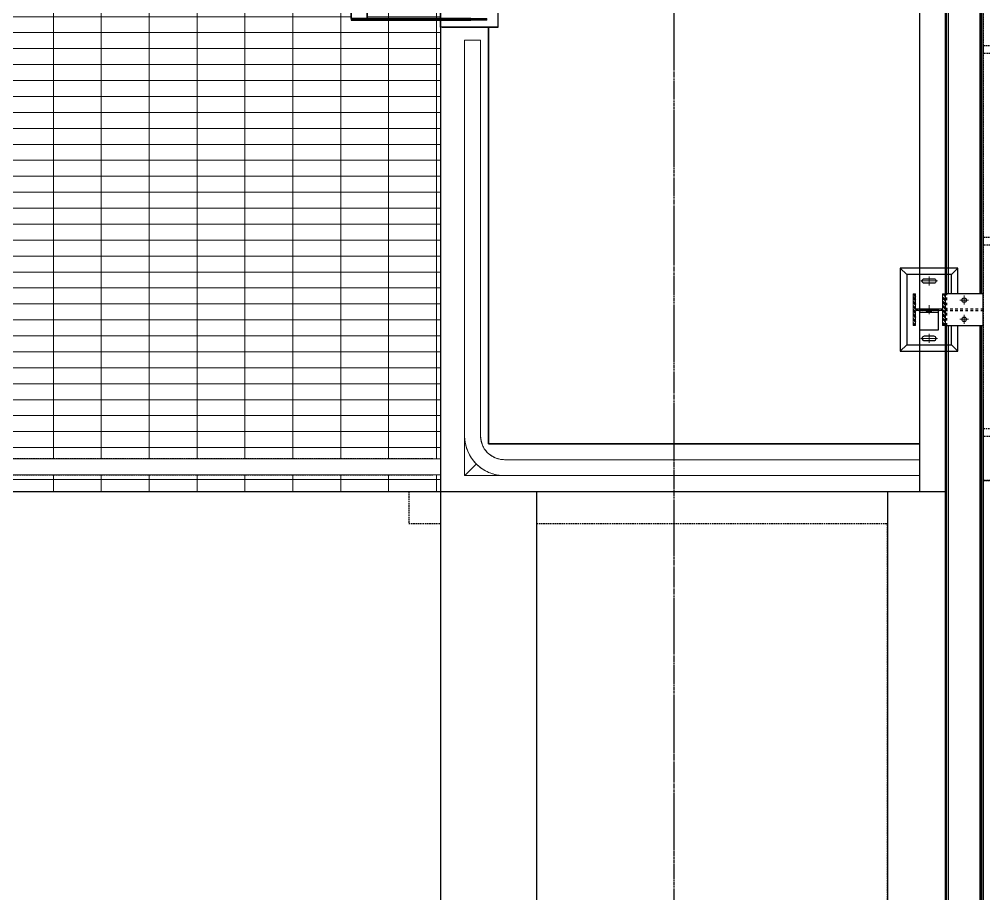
# Model space of a CAD drawing. Header units: millimetres. Extents: x -4391136 to -1798569, y -886572 to -291056.
# Drawn here: x -2545629 to -2542607, y -391711 to -388971 of the extents above; entities that cross this region are included whole.
import ezdxf
from ezdxf.enums import TextEntityAlignment as Align

# ---------------------------------------------------------------- set-up
doc = ezdxf.new("R2010")
doc.units = ezdxf.units.MM
doc.set_wipeout_variables(frame=1)
for name, pattern in [('CENTER', [50.8, 31.75, -6.35, 6.35, -6.35]), ('TA_GL_000.70000', [1.925, 0.7, -0.175, 0.175, -0.175, 0.7]), ('XKITLINE00', [0]), ('XKITLINE02', [4, 2, -2]), ('Xref-C-1-PP17-AR-2214-01-B$0$DPA_Grid _ Level 100', [10, 5.5, -1.6, 1.3, -1.6]), ('Xref-C-1-PP17-AR-2214-01-B$0$Hidden', [7.1438, 4.7625, -2.3813])]:
    doc.linetypes.add(name, pattern=pattern)
doc.layers.add('000 - 0_HIDE_OBJ_FRAMING_DEF_DIMS', color=7, linetype='Continuous', plot=False)
doc.layers.add('000 - STRUCTURE_STEEL_FRAMING_DEF_SUB', color=7, linetype='Continuous', plot=False)
for name, color, linetype in [('000 - 0_SYM_DWG_GRID-BUBBLE_MAIN_COLOR_1', 7, 'Continuous'), ('000 - 0_SYM_DWG_GRIDLINE_MAIN_COLOR_251', 7, 'Continuous'), ('000 - GRID', 7, 'CENTER'), ('000 - STRUCTURE_STEEL_ACCESORIES_HATCH_', 7, 'Continuous'), ('000 - STRUCTURE_STEEL_ACCESORIES_HIDDEN_', 7, 'Continuous'), ('000 - STRUCTURE_STEEL_ACCESORIES_MAIN_COLOR_1', 7, 'Continuous'), ('000 - STRUCTURE_STEEL_FRAMING_CUT_COLOR_4', 7, 'Continuous'), ('000 - STRUCTURE_STEEL_FRAMING_HIDDEN_', 7, 'Continuous'), ('000 - STRUCTURE_STEEL_FRAMING_SUB_COLOR_2', 7, 'Continuous'), ('000 - STRUCTURE_STEEL_FRAMING_WIPEOUT_', 7, 'Continuous'), ('010 - ASPG_FRAMING_MAIN_COLOR_1', 7, 'Continuous'), ('010 - ASPG_FRAMING_WIPEOUT_', 7, 'Continuous'), ('_PP-Dim', 7, 'Continuous'), ('Xref-C-1-PP17-AR-2214-01-B$0$A-DETL-MBND', 7, 'Xref-C-1-PP17-AR-2214-01-B$0$Hidden'), ('Xref-C-1-PP17-AR-2214-01-B$0$A-FLOR-E', 7, 'Continuous'), ('Xref-C-1-PP17-AR-2214-01-B$0$A-FLOR-HRAL', 7, 'Continuous'), ('Xref-C-1-PP17-AR-2214-01-B$0$A-FLOR-PATT', 7, 'Continuous'), ('Xref-C-1-PP17-AR-2214-01-B$0$A-GENM', 7, 'Continuous'), ('Xref-C-1-PP17-AR-2214-01-B$0$S-BEAM', 7, 'Continuous'), ('Xref-C-1-PP17-AR-2214-01-B$0$S-COLS', 7, 'Continuous'), ('Xref-C-1-PP17-AR-2214-01-B$0$S-COLS-E', 7, 'Continuous'), ('Xref-C-1-PP17-AR-2214-01-B$0$WALL-E', 7, 'Continuous')]:
    doc.layers.add(name, color=color, linetype=linetype)
doc.styles.add('Arial', font='arial.ttf', dxfattribs={"height": 1500})
doc.styles.add('TA', font='', dxfattribs={"height": 4.5})
doc.styles.get('TA').set_extended_font_data('Cordia New')

# ---------------------------------------------------------------- blocks, each defined once
blk = doc.blocks.new('*U1273')
at = {"layer": '000 - 0_SYM_DWG_GRIDLINE_MAIN_COLOR_251', "color": 7, "linetype": 'ByBlock', "ltscale": 5}
blk.add_line((20, 0), (-232, 0), dxfattribs=at)
at = {"color": 7, "style": 'TA', "flags": 1}
blk.add_attdef('LOCATION', (6, -6), '', height=4.5, rotation=270, dxfattribs=at)
at = {"layer": '000 - 0_SYM_DWG_GRID-BUBBLE_MAIN_COLOR_1', "color": 7, "style": 'Arial'}
blk.add_attdef('GRID-HEAD', text='', height=4, rotation=270, dxfattribs=at).set_placement((63.75, 0), align=Align.MIDDLE_CENTER)
blk = doc.blocks.new('W-1-PP17-ENT2_REV00_20260526-152343_LOPF_MAIN_DIMS')
at = {"layer": '000 - GRID', "color": 7, "linetype": 'TA_GL_000.70000', "xscale": 50.00000000000038, "yscale": 50.00000000000038, "zscale": 50.00000000000038, "rotation": 90}
blk.add_blockref('*U1273', (0, 0), dxfattribs=at)
blk = doc.blocks.new('Xref-C-1-PP17-AR-2214-01-B$0$Handrail Type - Handrail_Internal_-V70-ENTRANCE 2 - LOWER ROOF FLOOR PLAN01-flat-1')
at = {"layer": 'Xref-C-1-PP17-AR-2214-01-B$0$A-FLOR-HRAL', "color": 7, "lineweight": 9}
for p, q in [((-2733002.7, -495978.9), (-2733002.7, -495903.9)), ((-2732952.7, -495978.9), (-2732952.7, -495903.9)), ((-2733002.7, -497178.9), (-2733002.7, -495978.9)), ((-2732952.7, -497303.9), (-2732952.7, -495978.9)), ((-2734292.7, -497253.9), (-2734217.7, -497253.9)), ((-2734217.7, -497253.9), (-2733077.7, -497253.9)), ((-2734292.7, -497303.9), (-2734217.7, -497303.9)), ((-2734217.7, -497303.9), (-2732952.7, -497303.9))]:
    blk.add_line(p, q, dxfattribs=at)
blk = doc.blocks.new('Xref-C-1-PP17-AR-2214-01-B$0$Handrail Type - Handrail_Internal_-27241056-ENTRANCE 2 - LOWER ROOF FLOOR PLAN01-flat-1')
at = {"layer": 'Xref-C-1-PP17-AR-2214-01-B$0$A-FLOR-HRAL', "color": 7, "lineweight": 9}
for p, q in [((-2733002.7, -495903.9), (-2733002.7, -495978.9)), ((-2732952.7, -495978.9), (-2732952.7, -495903.9)), ((-2733002.7, -495978.9), (-2733002.7, -497178.9)), ((-2732952.7, -497303.9), (-2732952.7, -495978.9)), ((-2734217.7, -497253.9), (-2734292.7, -497253.9)), ((-2733077.7, -497253.9), (-2734217.7, -497253.9)), ((-2732953.6, -497303.1), (-2732990, -497266.7)), ((-2732990, -497266.7), (-2732978.2, -497278.5)), ((-2732977.7, -497278.9), (-2732953.6, -497303.1)), ((-2734292.7, -497303.9), (-2734217.7, -497303.9)), ((-2734217.7, -497303.9), (-2732952.7, -497303.9))]:
    blk.add_line(p, q, dxfattribs=at)
blk = doc.blocks.new('Xref-C-1-PP17-AR-2214-01-B$0$Handrail Type - Handrail_Internal_-27064389-ENTRANCE 2 - LOWER ROOF FLOOR PLAN01-flat-1')
at = {"layer": 'Xref-C-1-PP17-AR-2214-01-B$0$A-DETL-MBND', "color": 7}
for p, q in [((-2733004.9, -497403.9), (-2733004.9, -497478.9)), ((-2732954.9, -497478.9), (-2732954.9, -497403.9)), ((-2733004.9, -497478.9), (-2733004.9, -501848.9)), ((-2732954.9, -501848.9), (-2732954.9, -497478.9))]:
    blk.add_line(p, q, dxfattribs=at)
blk = doc.blocks.new('Xref-C-1-PP17-AR-2214-01-B$0$DPA_RF_LEDGE - Ledge-27910332-ENTRANCE 2 - LOWER ROOF FLOOR PLAN01-flat-1')
at = {"layer": 'Xref-C-1-PP17-AR-2214-01-B$0$A-DETL-MBND', "color": 7}
for p, q in [((-625, 200), (-625, 600)), ((-625, 600), (-625, 575)), ((-625, 600), (-622, 600)), ((-625, 600), (-622, 600)), ((-625, 575), (-625, 565)), ((-622, 575), (-622, 600)), ((-622, 600), (-622, 227)), ((-622, 227), (-622, 600)), ((-622, 600), (-622, 575)), ((-622, 600), (872, 600)), ((-622, 600), (872, 600)), ((-622, 578), (-622, 597)), ((-622, 597), (-622, 227)), ((-622, 555), (-622, 580)), ((-622, 580), (-622, 555)), ((-622, 578), (-622, 557)), ((-622, 557), (-622, 578)), ((-622, 562), (-622, 578)), ((-622, 565), (-622, 575)), ((-622, 575), (-622, 565)), ((872, 227), (872, 600)), ((872, 600), (872, 575)), ((872, 600), (875, 600)), ((872, 600), (875, 600)), ((872, 575), (872, 600)), ((872, 600), (872, 227)), ((872, 227), (872, 597)), ((872, 597), (872, 578)), ((872, 555), (872, 580)), ((872, 580), (872, 555)), ((872, 578), (872, 557)), ((872, 557), (872, 578)), ((872, 578), (872, 562)), ((872, 575), (872, 565)), ((872, 565), (872, 575)), ((875, 575), (875, 600)), ((875, 600), (875, 200)), ((875, 565), (875, 575)), ((-625, 565), (-625, 100)), ((-622, 227), (-622, 565)), ((-622, 565), (-622, 227)), ((-622, 227), (-622, 562)), ((872, 565), (872, 227)), ((872, 227), (872, 565)), ((872, 562), (872, 227)), ((875, 100), (875, 565)), ((-625, 100), (-625, 200)), ((875, 200), (875, 100)), ((-575, 125), (-487.5, 125)), ((-575, 125), (825, 125)), ((-487.5, 100), (-487.5, 150)), ((-487.5, 150), (-487.5, 125)), ((-462.5, 125), (-462.5, 150)), ((-462.5, 150), (-462.5, 100)), ((-462.5, 125), (112.5, 125)), ((112.5, 100), (112.5, 150)), ((112.5, 150), (112.5, 125)), ((137.5, 125), (137.5, 150)), ((137.5, 150), (137.5, 100)), ((137.5, 125), (712.5, 125)), ((712.5, 100.5), (712.5, 150)), ((712.5, 150), (712.5, 125)), ((737.5, 125), (737.5, 150)), ((737.5, 150), (737.5, 100)), ((737.5, 125), (825, 125)), ((-622, 100), (-625, 100)), ((-625, 100), (-622, 100)), ((620, 100), (-622, 100)), ((-622, 100), (620, 100)), ((-622, 100), (620, 100)), ((-622, 100), (620, 100)), ((-462.5, 100), (-487.5, 100)), ((-487.5, 100), (-462.5, 100)), ((137.5, 100), (112.5, 100)), ((112.5, 100), (137.5, 100)), ((737.5, 100), (720, 100)), ((720, 100), (737.5, 100)), ((872, 100), (720, 100)), ((720, 100), (872, 100)), ((720, 100), (872, 100)), ((720, 100), (872, 100)), ((875, 100), (872, 100)), ((872, 100), (875, 100))]:
    blk.add_line(p, q, dxfattribs=at)
blk = doc.blocks.new('Xref-C-1-PP17-AR-2214-01-B$0$Top Rail Type - Top Rail_Internal_-V59-ENTRANCE 2 - LOWER ROOF FLOOR PLAN01-flat-1')
at = {"layer": 'Xref-C-1-PP17-AR-2214-01-B$0$A-FLOR-HRAL', "color": 7, "lineweight": 9}
for p, q in [((-2733002.7, -495878.9), (-2732952.7, -495878.9)), ((-2733002.7, -495978.9), (-2733002.7, -495878.9)), ((-2732952.7, -495978.9), (-2732952.7, -495878.9)), ((-2733002.7, -497178.9), (-2733002.7, -495978.9)), ((-2732952.7, -497178.9), (-2732952.7, -495978.9)), ((-2734317.7, -497253.9), (-2734317.7, -497303.9)), ((-2734317.7, -497253.9), (-2734217.7, -497253.9)), ((-2734217.7, -497253.9), (-2733077.7, -497253.9)), ((-2734317.7, -497303.9), (-2734217.7, -497303.9)), ((-2734217.7, -497303.9), (-2733077.7, -497303.9))]:
    blk.add_line(p, q, dxfattribs=at)
for radius in [125, 75]:
    blk.add_arc((-2733077.7, -497178.9), radius, 270, 0, dxfattribs=at)
blk = doc.blocks.new('Xref-C-1-PP17-AR-2214-01-B$0$Top Rail Type - Top Rail_Internal_-19709280-ENTRANCE 2 - LOWER ROOF FLOOR PLAN01-flat-1')
at = {"layer": 'Xref-C-1-PP17-AR-2214-01-B$0$A-FLOR-HRAL', "color": 7, "lineweight": 9}
for p, q in [((-2733002.7, -495978.9), (-2733002.7, -497178.9)), ((-2732952.7, -497178.9), (-2732952.7, -495978.9)), ((-2733077.7, -497253.9), (-2734217.7, -497253.9)), ((-2734217.7, -497303.9), (-2733077.7, -497303.9))]:
    blk.add_line(p, q, dxfattribs=at)
at = {"layer": 'Xref-C-1-PP17-AR-2214-01-B$0$A-FLOR-HRAL', "color": 7, "lineweight": 9, "flags": 128}
for points in [[(-2733002.7, -495903.9), (-2733002.7, -495904), (-2733002.7, -495904.2), (-2733002.7, -495904.5), (-2733002.7, -495904.9), (-2733002.7, -495905.4), (-2733002.7, -495906.1), (-2733002.7, -495906.9), (-2733002.7, -495907.8), (-2733002.7, -495908.8), (-2733002.7, -495909.9), (-2733002.7, -495911.1), (-2733002.7, -495912.4), (-2733002.7, -495913.9), (-2733002.7, -495915.4), (-2733002.7, -495917), (-2733002.7, -495918.8), (-2733002.7, -495920.6), (-2733002.7, -495922.6), (-2733002.7, -495924.6), (-2733002.7, -495926.7), (-2733002.7, -495928.9), (-2733002.7, -495931.2), (-2733002.7, -495933.5), (-2733002.7, -495935.9), (-2733002.7, -495938.4), (-2733002.7, -495941), (-2733002.7, -495943.6), (-2733002.7, -495946.3), (-2733002.7, -495949), (-2733002.7, -495951.8), (-2733002.7, -495954.6), (-2733002.7, -495957.4), (-2733002.7, -495960.3), (-2733002.7, -495963.3), (-2733002.7, -495966.2), (-2733002.7, -495969.2), (-2733002.7, -495972.1), (-2733002.7, -495975.1), (-2733002.7, -495978.1), (-2733002.7, -495978.9)], [(-2732952.7, -495978.9), (-2732952.7, -495975.9), (-2732952.7, -495973), (-2732952.7, -495970), (-2732952.7, -495967), (-2732952.7, -495964), (-2732952.7, -495961.1), (-2732952.7, -495958.2), (-2732952.7, -495955.4), (-2732952.7, -495952.5), (-2732952.7, -495949.7), (-2732952.7, -495947), (-2732952.7, -495944.3), (-2732952.7, -495941.7), (-2732952.7, -495939.1), (-2732952.7, -495936.6), (-2732952.7, -495934.2), (-2732952.7, -495931.8), (-2732952.7, -495929.5), (-2732952.7, -495927.3), (-2732952.7, -495925.1), (-2732952.7, -495923.1), (-2732952.7, -495921.1), (-2732952.7, -495919.3), (-2732952.7, -495917.5), (-2732952.7, -495915.8), (-2732952.7, -495914.3), (-2732952.7, -495912.8), (-2732952.7, -495911.4), (-2732952.7, -495910.2), (-2732952.7, -495909), (-2732952.7, -495908), (-2732952.7, -495907.1), (-2732952.7, -495906.3), (-2732952.7, -495905.6), (-2732952.7, -495905), (-2732952.7, -495904.6), (-2732952.7, -495904.3), (-2732952.7, -495904), (-2732952.7, -495904), (-2732952.7, -495903.9)], [(-2733077.7, -497303.9), (-2733072.7, -497303.8), (-2733067.8, -497303.5), (-2733062.8, -497303), (-2733057.8, -497302.4), (-2733052.9, -497301.5), (-2733048, -497300.4), (-2733043.2, -497299.1), (-2733038.4, -497297.6), (-2733033.7, -497295.9), (-2733029.1, -497294.1), (-2733024.5, -497292), (-2733020, -497289.8), (-2733015.6, -497287.4), (-2733011.3, -497284.9), (-2733007.2, -497282.1), (-2733003.1, -497279.2), (-2732999.1, -497276.1), (-2732995.3, -497272.9), (-2732991.6, -497269.6), (-2732988.1, -497266), (-2732984.7, -497262.4), (-2732981.4, -497258.6), (-2732978.3, -497254.7), (-2732975.3, -497250.6), (-2732972.6, -497246.5), (-2732969.9, -497242.2), (-2732967.5, -497237.9), (-2732965.2, -497233.4), (-2732963.1, -497228.9), (-2732961.2, -497224.2), (-2732959.5, -497219.5), (-2732958, -497214.8), (-2732956.7, -497210), (-2732955.5, -497205.1), (-2732954.6, -497200.2), (-2732953.8, -497195.2), (-2732953.3, -497190.3), (-2732952.9, -497185.3), (-2732952.8, -497180.3), (-2732952.7, -497178.9)], [(-2733002.7, -497178.9), (-2733002.8, -497181.9), (-2733003, -497184.9), (-2733003.3, -497187.9), (-2733003.7, -497190.9), (-2733004.2, -497193.8), (-2733004.9, -497196.8), (-2733005.7, -497199.7), (-2733006.6, -497202.5), (-2733007.6, -497205.4), (-2733008.7, -497208.2), (-2733009.9, -497210.9), (-2733011.2, -497213.6), (-2733012.7, -497216.2), (-2733014.2, -497218.8), (-2733015.8, -497221.3), (-2733017.6, -497223.7), (-2733019.4, -497226.1), (-2733021.4, -497228.4), (-2733023.4, -497230.6), (-2733025.5, -497232.7), (-2733027.7, -497234.8), (-2733030, -497236.8), (-2733032.3, -497238.6), (-2733034.7, -497240.4), (-2733037.2, -497242.1), (-2733039.8, -497243.6), (-2733042.4, -497245.1), (-2733045.1, -497246.5), (-2733047.8, -497247.7), (-2733050.6, -497248.8), (-2733053.4, -497249.9), (-2733056.2, -497250.8), (-2733059.1, -497251.6), (-2733062.1, -497252.3), (-2733065, -497252.9), (-2733068, -497253.3), (-2733070.9, -497253.6), (-2733073.9, -497253.8), (-2733076.9, -497253.9), (-2733077.7, -497253.9)], [(-2734217.7, -497253.9), (-2734220.7, -497253.9), (-2734223.7, -497253.9), (-2734226.7, -497253.9), (-2734229.7, -497253.9), (-2734232.6, -497253.9), (-2734235.6, -497253.9), (-2734238.5, -497253.9), (-2734241.3, -497253.9), (-2734244.2, -497253.9), (-2734247, -497253.9), (-2734249.7, -497253.9), (-2734252.4, -497253.9), (-2734255, -497253.9), (-2734257.6, -497253.9), (-2734260.1, -497253.9), (-2734262.5, -497253.9), (-2734264.9, -497253.9), (-2734267.2, -497253.9), (-2734269.4, -497253.9), (-2734271.5, -497253.9), (-2734273.6, -497253.9), (-2734275.6, -497253.9), (-2734277.4, -497253.9), (-2734279.2, -497253.9), (-2734280.9, -497253.9), (-2734282.4, -497253.9), (-2734283.9, -497253.9), (-2734285.3, -497253.9), (-2734286.5, -497253.9), (-2734287.6, -497253.9), (-2734288.7, -497253.9), (-2734289.6, -497253.9), (-2734290.4, -497253.9), (-2734291.1, -497253.9), (-2734291.7, -497253.9), (-2734292.1, -497253.9), (-2734292.4, -497253.9), (-2734292.6, -497253.9), (-2734292.7, -497253.9), (-2734292.7, -497253.9)], [(-2734292.7, -497303.9), (-2734292.7, -497303.9), (-2734292.5, -497303.9), (-2734292.2, -497303.9), (-2734291.8, -497303.9), (-2734291.2, -497303.9), (-2734290.6, -497303.9), (-2734289.8, -497303.9), (-2734288.9, -497303.9), (-2734287.9, -497303.9), (-2734286.8, -497303.9), (-2734285.6, -497303.9), (-2734284.3, -497303.9), (-2734282.8, -497303.9), (-2734281.3, -497303.9), (-2734279.6, -497303.9), (-2734277.9, -497303.9), (-2734276.1, -497303.9), (-2734274.1, -497303.9), (-2734272.1, -497303.9), (-2734270, -497303.9), (-2734267.8, -497303.9), (-2734265.5, -497303.9), (-2734263.2, -497303.9), (-2734260.8, -497303.9), (-2734258.3, -497303.9), (-2734255.7, -497303.9), (-2734253.1, -497303.9), (-2734250.4, -497303.9), (-2734247.7, -497303.9), (-2734244.9, -497303.9), (-2734242.1, -497303.9), (-2734239.2, -497303.9), (-2734236.4, -497303.9), (-2734233.4, -497303.9), (-2734230.5, -497303.9), (-2734227.5, -497303.9), (-2734224.5, -497303.9), (-2734221.6, -497303.9), (-2734218.6, -497303.9), (-2734217.7, -497303.9)]]:
    blk.add_lwpolyline(points, dxfattribs=at)
blk = doc.blocks.new('Xref-C-1-PP17-AR-2214-01-B$0$H-Wide Flange-Column - H100x100x17_2-V86-ENTRANCE 2 - LOWER ROOF FLOOR PLAN01-flat-1')
at = {"layer": 'Xref-C-1-PP17-AR-2214-01-B$0$S-COLS-E', "lineweight": 9}
h = blk.add_hatch(dxfattribs=at)
h.set_pattern_fill('ACET-2D-FP_45', angle=180, style=0, pattern_type=2)
h.set_pattern_definition([(45, (2731642.74, 495728.44), (-251.44717, 251.44717), []), (45, (2731642.74, 496109.44), (-251.44717, 251.44717), [])])
h.paths.add_polyline_path([(-50, -50), (-0.1, -50), (50, -50), (50, -42), (13, -42), (5.9, -39.1), (3, -32), (3, 32), (5.9, 39.1), (13, 42), (50, 42), (50, 50), (-50, 50), (-50, 42), (-13, 42), (-5.9, 39.1), (-3, 32), (-3, -32), (-5.9, -39.1), (-13, -42), (-50, -42)])
at = {"layer": 'Xref-C-1-PP17-AR-2214-01-B$0$S-COLS', "color": 7}
for p, q in [((50, 50), (-50, 50)), ((-50, 50), (-50, 42)), ((-50, 42), (-13, 42)), ((-3, 32), (-3, -32)), ((3, -32), (3, 32)), ((13, 42), (50, 42)), ((50, 42), (50, 50)), ((-13, -42), (-50, -42)), ((-50, -42), (-50, -50)), ((-50, -50), (50, -50)), ((50, -42), (13, -42)), ((50, -50), (50, -42))]:
    blk.add_line(p, q, dxfattribs=at)
for centre, start, end in [((-13, 32), 0, 90), ((13, 32), 90, 180), ((-13, -32), 270, 0), ((13, -32), 180, 270)]:
    blk.add_arc(centre, 10, start, end, dxfattribs=at)
blk = doc.blocks.new('Xref-C-1-PP17-AR-2214-01-B$0$H-Wide Flange-Column - H100x100x17_2-V85-ENTRANCE 2 - LOWER ROOF FLOOR PLAN01-flat-1')
at = {"layer": 'Xref-C-1-PP17-AR-2214-01-B$0$S-COLS-E', "lineweight": 9}
h = blk.add_hatch(dxfattribs=at)
h.set_pattern_fill('ACET-2D-FP_44', angle=180, style=0, pattern_type=2)
h.set_pattern_definition([(45, (2733142.74, 495728.44), (-251.44717, 251.44717), []), (45, (2733142.74, 496109.44), (-251.44717, 251.44717), [])])
h.paths.add_polyline_path([(-50, -42), (-50, -50), (50, -50), (50, -42), (13, -42), (5.9, -39.1), (3, -32), (3, 32), (5.9, 39.1), (13, 42), (50, 42), (50, 50), (-50, 50), (-50, 42), (-13, 42), (-5.9, 39.1), (-3, 32), (-3, -32), (-5.9, -39.1), (-13, -42)])
at = {"layer": 'Xref-C-1-PP17-AR-2214-01-B$0$S-COLS', "color": 7}
for p, q in [((50, 50), (-50, 50)), ((-50, 50), (-50, 42)), ((-50, 42), (-13, 42)), ((-3, 32), (-3, -32)), ((3, -32), (3, 32)), ((13, 42), (50, 42)), ((50, 42), (50, 50)), ((-13, -42), (-50, -42)), ((-50, -42), (-50, -50)), ((-50, -50), (50, -50)), ((50, -42), (13, -42)), ((50, -50), (50, -42))]:
    blk.add_line(p, q, dxfattribs=at)
for centre, start, end in [((-13, 32), 0, 90), ((13, 32), 90, 180), ((-13, -32), 270, 0), ((13, -32), 180, 270)]:
    blk.add_arc(centre, 10, start, end, dxfattribs=at)
blk = doc.blocks.new('Xref-C-1-PP17-AR-2214-01-B$0$Top Rail Type - Top Rail_Internal_-V30-ENTRANCE 2 - LOWER ROOF FLOOR PLAN01-flat-1')
at = {"layer": 'Xref-C-1-PP17-AR-2214-01-B$0$A-FLOR-HRAL', "color": 7, "lineweight": 9}
for p, q in [((-2733004.9, -497378.9), (-2732954.9, -497378.9)), ((-2733004.9, -497478.9), (-2733004.9, -497378.9)), ((-2732954.9, -497478.9), (-2732954.9, -497378.9)), ((-2733004.9, -501848.9), (-2733004.9, -497478.9)), ((-2732954.9, -501848.9), (-2732954.9, -497478.9))]:
    blk.add_line(p, q, dxfattribs=at)
blk = doc.blocks.new('Xref-C-1-PP17-AR-2214-01-B$0$Top Rail Type - Top Rail_Internal_-12767179-ENTRANCE 2 - LOWER ROOF FLOOR PLAN01-flat-1')
at = {"layer": 'Xref-C-1-PP17-AR-2214-01-B$0$A-FLOR-HRAL', "color": 7, "lineweight": 9}
for p, q in [((-2733004.9, -497478.9), (-2733004.9, -501848.9)), ((-2732954.9, -501848.9), (-2732954.9, -497478.9))]:
    blk.add_line(p, q, dxfattribs=at)
at = {"layer": 'Xref-C-1-PP17-AR-2214-01-B$0$A-FLOR-HRAL', "color": 7, "lineweight": 9, "flags": 128}
for points in [[(-2733004.9, -497403.9), (-2733004.9, -497404), (-2733004.9, -497404.2), (-2733004.9, -497404.5), (-2733004.9, -497404.9), (-2733004.9, -497405.4), (-2733004.9, -497406.1), (-2733004.9, -497406.9), (-2733004.9, -497407.8), (-2733004.9, -497408.8), (-2733004.9, -497409.9), (-2733004.9, -497411.1), (-2733004.9, -497412.4), (-2733004.9, -497413.9), (-2733004.9, -497415.4), (-2733004.9, -497417), (-2733004.9, -497418.8), (-2733004.9, -497420.6), (-2733004.9, -497422.6), (-2733004.9, -497424.6), (-2733004.9, -497426.7), (-2733004.9, -497428.9), (-2733004.9, -497431.2), (-2733004.9, -497433.5), (-2733004.9, -497435.9), (-2733004.9, -497438.4), (-2733004.9, -497441), (-2733004.9, -497443.6), (-2733004.9, -497446.3), (-2733004.9, -497449), (-2733004.9, -497451.8), (-2733004.9, -497454.6), (-2733004.9, -497457.4), (-2733004.9, -497460.3), (-2733004.9, -497463.3), (-2733004.9, -497466.2), (-2733004.9, -497469.2), (-2733004.9, -497472.1), (-2733004.9, -497475.1), (-2733004.9, -497478.1), (-2733004.9, -497478.9)], [(-2732954.9, -497478.9), (-2732954.9, -497475.9), (-2732954.9, -497473), (-2732954.9, -497470), (-2732954.9, -497467), (-2732954.9, -497464), (-2732954.9, -497461.1), (-2732954.9, -497458.2), (-2732954.9, -497455.4), (-2732954.9, -497452.5), (-2732954.9, -497449.7), (-2732954.9, -497447), (-2732954.9, -497444.3), (-2732954.9, -497441.7), (-2732954.9, -497439.1), (-2732954.9, -497436.6), (-2732954.9, -497434.2), (-2732954.9, -497431.8), (-2732954.9, -497429.5), (-2732954.9, -497427.3), (-2732954.9, -497425.1), (-2732954.9, -497423.1), (-2732954.9, -497421.1), (-2732954.9, -497419.3), (-2732954.9, -497417.5), (-2732954.9, -497415.8), (-2732954.9, -497414.3), (-2732954.9, -497412.8), (-2732954.9, -497411.4), (-2732954.9, -497410.2), (-2732954.9, -497409), (-2732954.9, -497408), (-2732954.9, -497407.1), (-2732954.9, -497406.3), (-2732954.9, -497405.6), (-2732954.9, -497405), (-2732954.9, -497404.6), (-2732954.9, -497404.3), (-2732954.9, -497404), (-2732954.9, -497404), (-2732954.9, -497403.9)]]:
    blk.add_lwpolyline(points, dxfattribs=at)
blk = doc.blocks.new('Xref-C-1-PP17-AR-2214-01-B$0$DPA_GM-Cat Ladder - H2700-19600415-ENTRANCE 2 - LOWER ROOF FLOOR PLAN01-flat-1')
at = {"layer": 'Xref-C-1-PP17-AR-2214-01-B$0$A-GENM', "color": 7}
for p, q in [((-497.5, -50), (-497.5, 130)), ((-497.5, 130), (-497.5, -45)), ((-447.5, 130), (-497.5, 130)), ((-447.5, 130), (-497.5, 130)), ((-447.5, -45), (-447.5, 130)), ((-447.5, 130), (-447.5, -50)), ((197.5, -50), (197.5, 130)), ((197.5, 130), (197.5, -45)), ((247.5, 130), (197.5, 130)), ((247.5, 130), (197.5, 130)), ((247.5, -45), (247.5, 130)), ((247.5, 130), (247.5, -50)), ((-470, 95), (-475, 95)), ((-475, -5), (-475, 95)), ((-470, 95), (-470, -5)), ((225, 95), (220, 95)), ((220, -5), (220, 95)), ((225, 95), (225, -5)), ((-475, 45), (-475, -5)), ((-470, -5), (-470, 45)), ((220, 45), (220, -5)), ((225, -5), (225, 45)), ((-475, -230), (-475, -5)), ((-475, -5), (-475, -230)), ((-470, -230), (-470, -5)), ((-470, -5), (-470, -230)), ((220, -5), (220, -230)), ((220, -230), (220, -5)), ((225, -5), (225, -230)), ((225, -230), (225, -5)), ((-497.5, -50), (-475, -50)), ((-475, -50), (-497.5, -50)), ((-470, -50), (-447.5, -50)), ((-447.5, -50), (-470, -50)), ((-397.5, -55), (-397.5, -50)), ((-397.5, -50), (-397.5, -55)), ((-397.5, -50), (-345, -50)), ((-397.5, -50), (-345, -50)), ((-397.5, -55), (-397.5, -50)), ((-397.5, -50), (-397.5, -55)), ((-397.5, -50), (-345, -50)), ((-397.5, -50), (-345, -50)), ((-350, -55), (-397.5, -55)), ((-397.5, -55), (-350, -55)), ((-350, -55), (-397.5, -55)), ((-397.5, -55), (-350, -55)), ((-350, -280), (-350, -55)), ((-350, -55), (-350, -280)), ((-350, -280), (-350, -55)), ((-350, -55), (-350, -280)), ((-345, -50), (95, -50)), ((-345, -205), (-345, -50)), ((-345, -280), (-345, -50)), ((-345, -50), (-345, -280)), ((-345, -280), (-345, -50)), ((-345, -50), (-345, -280)), ((-345, -225), (-345, -50)), ((-345, -50), (95, -50)), ((95, -50), (-345, -50)), ((-345, -50), (-345, -225)), ((95, -205), (95, -50)), ((95, -50), (95, -280)), ((95, -50), (147.5, -50)), ((95, -50), (147.5, -50)), ((95, -280), (95, -50)), ((95, -50), (95, -280)), ((95, -50), (147.5, -50)), ((95, -50), (147.5, -50)), ((95, -280), (95, -50)), ((95, -50), (95, -225)), ((95, -225), (95, -50)), ((100, -55), (100, -280)), ((147.5, -55), (100, -55)), ((100, -55), (147.5, -55)), ((100, -280), (100, -55)), ((100, -55), (100, -280)), ((147.5, -55), (100, -55)), ((100, -55), (147.5, -55)), ((100, -280), (100, -55)), ((147.5, -55), (147.5, -50)), ((147.5, -50), (147.5, -55)), ((147.5, -55), (147.5, -50)), ((147.5, -50), (147.5, -55)), ((197.5, -50), (220, -50)), ((220, -50), (197.5, -50)), ((225, -50), (247.5, -50)), ((247.5, -50), (225, -50)), ((-345, -205), (95, -205)), ((-475, -330), (-475, -230)), ((-475, -230), (-475, -280)), ((-470, -280), (-470, -230)), ((-470, -230), (-470, -330)), ((95, -225), (-345, -225)), ((-345, -225), (95, -225)), ((220, -230), (220, -280)), ((220, -330), (220, -230)), ((225, -230), (225, -330)), ((225, -280), (225, -230)), ((-475, -280), (-475, -330)), ((-470, -330), (-470, -280)), ((-350, -280), (-470, -280)), ((-470, -280), (-345, -280)), ((-345, -280), (-350, -280)), ((-350, -280), (-345, -280)), ((-345, -280), (-350, -280)), ((-350, -280), (-345, -280)), ((-345, -280), (-350, -280)), ((-350, -280), (-345, -280)), ((-345, -280), (-350, -280)), ((-345, -330), (-345, -280)), ((-345, -280), (-345, -330)), ((-345, -280), (-345, -330)), ((-345, -330), (-345, -280)), ((95, -287.5), (-345, -287.5)), ((95, -287.5), (-345, -287.5)), ((95, -287.5), (-345, -287.5)), ((95, -287.5), (-345, -287.5)), ((95, -287.5), (-345, -287.5)), ((95, -287.5), (-345, -287.5)), ((95, -287.5), (-345, -287.5)), ((95, -287.5), (-345, -287.5)), ((95, -287.5), (-345, -287.5)), ((-345, -288.1), (-345, -321.9)), ((-345, -321.9), (-345, -288.1)), ((-345, -288.1), (-345, -321.9)), ((-345, -321.9), (-345, -288.1)), ((-345, -288.1), (-345, -321.9)), ((-345, -321.9), (-345, -288.1)), ((-345, -288.1), (-345, -321.9)), ((-345, -321.9), (-345, -288.1)), ((-345, -288.1), (-345, -321.9)), ((-345, -321.9), (-345, -288.1)), ((-345, -288.1), (-345, -321.9)), ((-345, -321.9), (-345, -288.1)), ((-345, -288.1), (-345, -321.9)), ((-345, -321.9), (-345, -288.1)), ((-345, -288.1), (-345, -321.9)), ((-345, -321.9), (-345, -288.1)), ((-345, -288.1), (-345, -321.9)), ((-345, -321.9), (-345, -288.1)), ((95, -280), (220, -280)), ((95, -280), (95, -330)), ((95, -330), (95, -280)), ((100, -280), (95, -280)), ((100, -280), (95, -280)), ((95, -280), (100, -280)), ((100, -280), (95, -280)), ((95, -280), (100, -280)), ((95, -330), (95, -280)), ((95, -280), (100, -280)), ((100, -280), (95, -280)), ((95, -280), (95, -330)), ((95, -288.1), (95, -321.9)), ((95, -321.9), (95, -288.1)), ((95, -288.1), (95, -321.9)), ((95, -321.9), (95, -288.1)), ((95, -288.1), (95, -321.9)), ((95, -321.9), (95, -288.1)), ((95, -288.1), (95, -321.9)), ((95, -321.9), (95, -288.1)), ((95, -288.1), (95, -321.9)), ((95, -321.9), (95, -288.1)), ((95, -288.1), (95, -321.9)), ((95, -321.9), (95, -288.1)), ((95, -288.1), (95, -321.9)), ((95, -321.9), (95, -288.1)), ((95, -288.1), (95, -321.9)), ((95, -321.9), (95, -288.1)), ((95, -288.1), (95, -321.9)), ((95, -321.9), (95, -288.1)), ((220, -280), (100, -280)), ((220, -280), (220, -330)), ((225, -330), (225, -280)), ((-475, -330), (-470, -330)), ((-475, -330), (-350, -330)), ((-345, -330), (-470, -330)), ((-350, -330), (-345, -330)), ((-345, -330), (-350, -330)), ((-350, -330), (-345, -330)), ((-345, -322.5), (95, -322.5)), ((-345, -322.5), (95, -322.5)), ((-345, -322.5), (95, -322.5)), ((-345, -322.5), (95, -322.5)), ((-345, -322.5), (95, -322.5)), ((-345, -322.5), (95, -322.5)), ((-345, -322.5), (95, -322.5)), ((-345, -322.5), (95, -322.5)), ((-345, -322.5), (95, -322.5)), ((220, -330), (95, -330)), ((95, -330), (100, -330)), ((100, -330), (95, -330)), ((95, -330), (100, -330)), ((100, -330), (225, -330)), ((220, -330), (225, -330))]:
    blk.add_line(p, q, dxfattribs=at)
blk = doc.blocks.new('W-1-PP17-ENT2_REV00_20260526-152612_EX_LOPF-1')
at = {"layer": 'Xref-C-1-PP17-AR-2214-01-B$0$A-FLOR-PATT', "lineweight": 9}
h = blk.add_hatch(dxfattribs=at)
h.set_pattern_fill('ACET-2D-FP_19', angle=-90, style=0, pattern_type=2)
h.set_pattern_definition([(0, (-2850021.69, -514912.866), (-2e-14, 50), []), (90, (-2850021.69, -514912.87), (-150, -5e-14), [])])
h.paths.add_polyline_path([(-960, -5134.6), (-960, -5187.5), (-735, -5187.5), (-735, -5140), (-730, -5140), (-730, -5067.5), (-960, -5067.5)], flags=17)
h.paths.add_polyline_path([(-935.3, -5637.5), (-960, -5637.5), (-960, -5757.5), (-730, -5757.5), (-730, -5685), (-735, -5685), (-735, -5637.5)], flags=17)
h.paths.add_polyline_path([(-967.5, -5632.3), (-967.5, -5632.5), (-905, -5632.5), (-905, -5192.5), (-967.5, -5192.7)], flags=17)
h.paths.add_polyline_path([(-5300, -7187.9), (-5300, -7240), (-730, -7240), (-730, -7187.9)])
h.paths.add_polyline_path([(-5300, -7065), (-5300, -7091.2), (-5300, -7137.9), (-730, -7137.9), (-730, -5762.5), (-1010, -5762.5), (-1010, -5632.5), (-1002.5, -5632.5), (-1002.5, -5192.5), (-1010, -5192.5), (-1010, -5062.5), (-730, -5062.5), (-730, -4900), (-2750, -4900), (-2750, -6080), (-3550, -6080), (-3550, -4900), (-3750, -4900), (-3750, -5750), (-4210, -5750), (-5011.7, -5964.9), (-5022.8, -5923.3), (-4376.1, -5750), (-5300, -5750), (-5300, -6898.9), (-5126.7, -6252.2), (-5085.1, -6263.3)])
at = {"layer": '000 - 0_HIDE_OBJ_FRAMING_DEF_DIMS', "color": 7, "linetype": 'Xref-C-1-PP17-AR-2214-01-B$0$DPA_Grid _ Level 100'}
blk.add_line((0, 12054.7), (0, -34224.2), dxfattribs=at)
at = {"layer": 'Xref-C-1-PP17-AR-2214-01-B$0$A-DETL-MBND', "color": 7}
for p, q in [((970, -8450), (970, -7050)), ((-830, -7240), (-830, -7340)), ((-830, -7340), (-730, -7340)), ((-430, -7340), (670, -7340)), ((670, -9905), (670, -7340))]:
    blk.add_line(p, q, dxfattribs=at)
at = {"layer": 'Xref-C-1-PP17-AR-2214-01-B$0$A-FLOR-E', "color": 7}
for p, q in [((770, -500), (770, -7090)), ((970, -6950), (970, -5550)), ((-730, -5762.5), (-730, -7240)), ((-580, -5785), (-580, -7090)), ((970, -7050), (970, -7240)), ((770, -7090), (-580, -7090)), ((-5300, -7240), (970, -7240))]:
    blk.add_line(p, q, dxfattribs=at)
at = {"layer": 'Xref-C-1-PP17-AR-2214-01-B$0$S-BEAM', "color": 7}
for p, q in [((970, -6950), (970, -5550)), ((970, -7050), (970, -8450)), ((-730, -7165), (-730, -9805)), ((-430, -7240), (-430, -9805)), ((670, -7240), (670, -9905))]:
    blk.add_line(p, q, dxfattribs=at)
at = {"layer": 'Xref-C-1-PP17-AR-2214-01-B$0$WALL-E', "color": 7}
for p, q in [((770, -500), (770, -7240)), ((970, -6950), (970, -5550)), ((-730, -5762.5), (-730, -7240)), ((-580, -7090), (-580, -5785)), ((970, -7050), (970, -8450)), ((-580, -7090), (770, -7090)), ((-730, -7240), (970, -7240))]:
    blk.add_line(p, q, dxfattribs=at)
at = {"color": 7, "rotation": 270}
for name, p in [('Xref-C-1-PP17-AR-2214-01-B$0$DPA_GM-Cat Ladder - H2700-19600415-ENTRANCE 2 - LOWER ROOF FLOOR PLAN01-flat-1', (-680, -5537.5)), ('Xref-C-1-PP17-AR-2214-01-B$0$DPA_RF_LEDGE - Ledge-27910332-ENTRANCE 2 - LOWER ROOF FLOOR PLAN01-flat-1', (870, -6330)), ('Xref-C-1-PP17-AR-2214-01-B$0$Top Rail Type - Top Rail_Internal_-V59-ENTRANCE 2 - LOWER ROOF FLOOR PLAN01-flat-1', (496648.9, -2740142.7)), ('Xref-C-1-PP17-AR-2214-01-B$0$Handrail Type - Handrail_Internal_-V70-ENTRANCE 2 - LOWER ROOF FLOOR PLAN01-flat-1', (496648.9, -2740142.7)), ('Xref-C-1-PP17-AR-2214-01-B$0$Handrail Type - Handrail_Internal_-27241056-ENTRANCE 2 - LOWER ROOF FLOOR PLAN01-flat-1', (496648.9, -2740142.7)), ('Xref-C-1-PP17-AR-2214-01-B$0$Top Rail Type - Top Rail_Internal_-19709280-ENTRANCE 2 - LOWER ROOF FLOOR PLAN01-flat-1', (496648.9, -2740142.7)), ('Xref-C-1-PP17-AR-2214-01-B$0$H-Wide Flange-Column - H100x100x17_2-V85-ENTRANCE 2 - LOWER ROOF FLOOR PLAN01-flat-1', (920.5, -7000)), ('Xref-C-1-PP17-AR-2214-01-B$0$Top Rail Type - Top Rail_Internal_-V30-ENTRANCE 2 - LOWER ROOF FLOOR PLAN01-flat-1', (496648.9, -2740142.7)), ('Xref-C-1-PP17-AR-2214-01-B$0$Handrail Type - Handrail_Internal_-27064389-ENTRANCE 2 - LOWER ROOF FLOOR PLAN01-flat-1', (496648.9, -2740142.7)), ('Xref-C-1-PP17-AR-2214-01-B$0$Top Rail Type - Top Rail_Internal_-12767179-ENTRANCE 2 - LOWER ROOF FLOOR PLAN01-flat-1', (496648.9, -2740142.7)), ('Xref-C-1-PP17-AR-2214-01-B$0$H-Wide Flange-Column - H100x100x17_2-V86-ENTRANCE 2 - LOWER ROOF FLOOR PLAN01-flat-1', (920.5, -8500))]:
    blk.add_blockref(name, p, dxfattribs=at)
blk = doc.blocks.new('*U1999')
at = {"color": 7}
blk.add_wipeout([(0, 0), (9350, 0), (9350, 119.925), (0, 119.925)], dxfattribs=at).dxf.layer = '010 - ASPG_FRAMING_WIPEOUT_'
at = {"layer": '010 - ASPG_FRAMING_MAIN_COLOR_1', "color": 7}
for p, q in [((9350, 119.925), (0, 119.925)), ((0, 114.85), (9350, 114.85)), ((0, 109.54), (9350, 109.54)), ((0, 10.385), (9350, 10.385)), ((0, 5.31), (9350, 5.31)), ((0, 0), (9350, 0))]:
    blk.add_line(p, q, dxfattribs=at)
blk = doc.blocks.new('000_ASPG_TYP_FILES_STRUCTURE_STEEL_BK')
at = {"layer": '000 - STRUCTURE_STEEL_ACCESORIES_HIDDEN_', "color": 7}
blk.add_lwpolyline([(0, 7), (5, 7), (5, -7), (0, -7)], close=True, dxfattribs=at)
at = {"layer": '000 - STRUCTURE_STEEL_ACCESORIES_MAIN_COLOR_1', "color": 7}
for points in [[(0, -30), (60, -30), (60, 30), (0, 30)], [(0, -30), (5, -30), (5, 30), (0, 30)]]:
    blk.add_lwpolyline(points, close=True, dxfattribs=at)
blk = doc.blocks.new('000_CKST_FAMELINE_STEEL_STRUCTURE-COLUMN_TOP_VIEW')
at = {"layer": '000 - STRUCTURE_STEEL_FRAMING_DEF_SUB', "color": 7, "linetype": 'XKITLINE00', "lineweight": 0}
for p, q in [((0, 76), (0, 104)), ((26, 90), (-26, 90)), ((0, 14), (0, -14)), ((26, 0), (-26, 0)), ((26, -90), (-26, -90)), ((0, -76), (0, -104))]:
    blk.add_line(p, q, dxfattribs=at)
at = {"layer": '000 - STRUCTURE_STEEL_FRAMING_SUB_COLOR_2', "color": 7}
for p, q in [((-70, 110), (-90, 130)), ((70, 110), (90, 130)), ((-70, -110), (-90, -130)), ((70, -110), (90, -130))]:
    blk.add_line(p, q, dxfattribs=at)
for points in [[(90, 130), (-90, 130), (-90, -130), (90, -130)], [(70, 110), (-70, 110), (-70, -110), (70, -110)]]:
    blk.add_lwpolyline(points, close=True, dxfattribs=at)
for points in [[(15, 83), (-15, 83, -0.414214), (-22, 90, -0.414214), (-15, 97), (15, 97, -0.414214), (22, 90), (22, 90, -0.414214)], [(15, -83), (-15, -83, 0.414214), (-22, -90, 0.414214), (-15, -97), (15, -97, 0.414214), (22, -90), (22, -90, 0.414214)]]:
    blk.add_lwpolyline(points, format="xyb", close=True, dxfattribs=at)
at = {"color": 7, "rotation": 270}
blk.add_blockref('000_ASPG_TYP_FILES_STRUCTURE_STEEL_BK', (0, -3), dxfattribs=at)
at = {"color": 7}
blk.add_wipeout([(50, 50), (50, -50), (170, -50), (170, 50)], dxfattribs=at).dxf.layer = '000 - STRUCTURE_STEEL_FRAMING_WIPEOUT_'
at = {"layer": '000 - STRUCTURE_STEEL_ACCESORIES_HATCH_'}
h = blk.add_hatch(dxfattribs=at)
h.set_pattern_fill('ANSI32', scale=25, angle=270)
h.set_pattern_definition([(315, (1524.514, 2469.062), (6.629126, 6.629126), []), (315, (1524.514, 2464.642), (6.629126, 6.629126), [])])
h.paths.add_polyline_path([(-50, -50), (-42, -50), (-42, -3), (42, -3), (42, -50), (50, -50), (50, 50), (42, 50), (42, 3), (-42, 3), (-42, 50), (-50, 50)])
at = {"layer": '000 - STRUCTURE_STEEL_FRAMING_CUT_COLOR_4', "color": 7, "lineweight": 0}
blk.add_lwpolyline([(-50, -50), (-42, -50), (-42, -3), (42, -3), (42, -50), (50, -50), (50, 50), (42, 50), (42, 3), (-42, 3), (-42, 50), (-50, 50)], close=True, dxfattribs=at)
at = {"layer": '000 - STRUCTURE_STEEL_FRAMING_DEF_SUB', "color": 7, "linetype": 'XKITLINE00', "lineweight": 0}
for p, q in [((110, 44), (110, 16)), ((96, 30), (124, 30)), ((96, -30), (124, -30)), ((110, -16), (110, -44))]:
    blk.add_line(p, q, dxfattribs=at)
at = {"layer": '000 - STRUCTURE_STEEL_FRAMING_HIDDEN_', "color": 7, "linetype": 'XKITLINE02', "ltscale": 4}
for p, q in [((56, -50), (56, 50)), ((50, 3), (170, 3)), ((50, -3), (170, -3))]:
    blk.add_line(p, q, dxfattribs=at)
at = {"layer": '000 - STRUCTURE_STEEL_FRAMING_SUB_COLOR_2', "color": 7}
for p, q in [((50, 3), (50, -3)), ((170, 3), (170, -3))]:
    blk.add_line(p, q, dxfattribs=at)
blk.add_lwpolyline([(50, 50), (50, -50), (170, -50), (170, 50)], close=True, dxfattribs=at)
for centre in [(110, 30), (110, -30)]:
    blk.add_circle(centre, 7, dxfattribs=at)
blk = doc.blocks.new('W-1-PP17-ENT2_REV00_20260528-225335_ASPG_LOPF')
at = {"color": 7, "rotation": 90}
blk.add_blockref('*U1999', (970, -9880), dxfattribs=at)
at = {"color": 7}
blk.add_blockref('000_CKST_FAMELINE_STEEL_STRUCTURE-COLUMN_TOP_VIEW', (800, -6670), dxfattribs=at)

msp = doc.modelspace()

# ---------------------------------------------------------------- block references
at = {"layer": '_PP-Dim', "color": 7}
msp.add_blockref('W-1-PP17-ENT2_REV00_20260526-152343_LOPF_MAIN_DIMS', (-2543578.5, -383210.9), dxfattribs=at)

# ---------------------------------------------------------------- next in the draw order: block references
msp.add_blockref('W-1-PP17-ENT2_REV00_20260526-152612_EX_LOPF-1', (-2543578.5, -383210.9), dxfattribs=at)

# ---------------------------------------------------------------- next in the draw order: block references
at = {"color": 7}
msp.add_blockref('W-1-PP17-ENT2_REV00_20260528-225335_ASPG_LOPF', (-2543578.5, -383210.9), dxfattribs=at)

doc.saveas('drawing.dxf')
